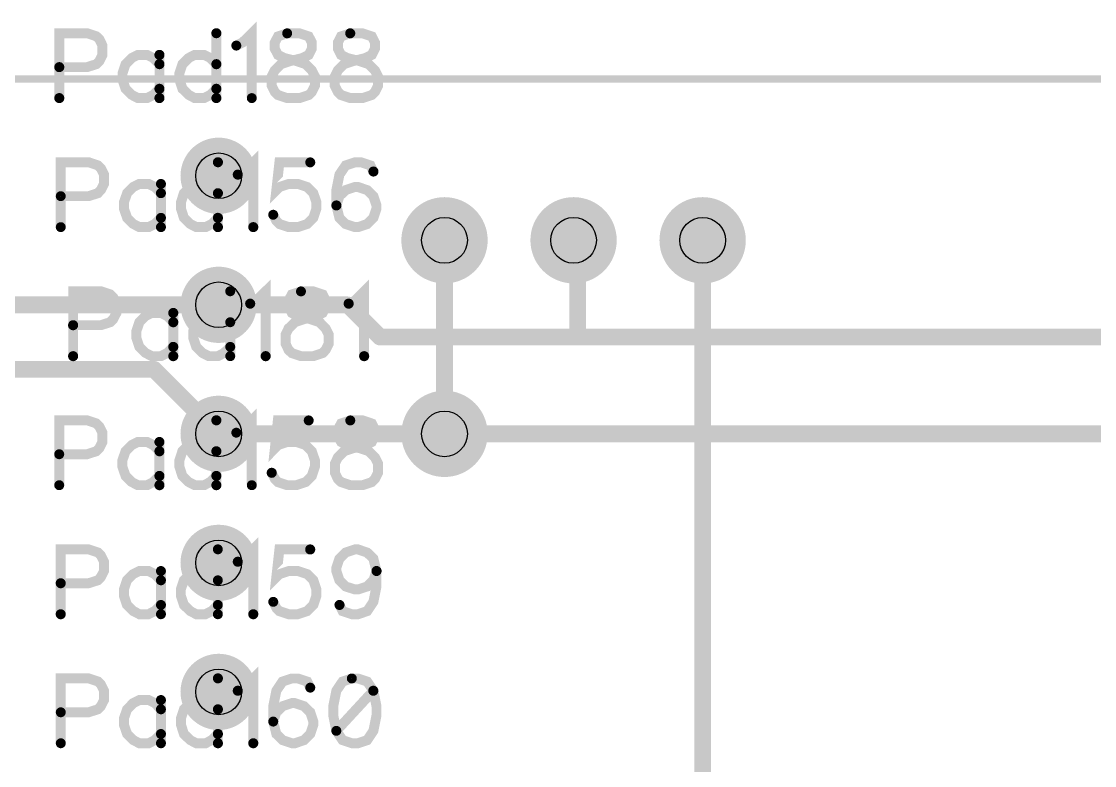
# Model space of a CAD drawing. Extents: x -0.03 to 2.52, y 0 to 2.59.
# Drawn here: x 0.847 to 1.679, y 2.018 to 2.595 of the extents above; entities that cross this region are included whole.
import ezdxf

# ---------------------------------------------------------------- set-up
doc = ezdxf.new("R2010")
doc.units = 0
for name, color, linetype in [('Board_Outline', 13, 'CONTINUOUS'), ('Bottom', 6, 'CONTINUOUS'), ('Bottom_Mask', 10, 'CONTINUOUS'), ('Drill_Bottom', 8, 'CONTINUOUS'), ('Drill_Top', 7, 'CONTINUOUS'), ('Top', 5, 'CONTINUOUS'), ('Top_Mask', 3, 'CONTINUOUS'), ('Top_Silk', 2, 'CONTINUOUS')]:
    doc.layers.add(name, color=color, linetype=linetype)

msp = doc.modelspace()

# ---------------------------------------------------------------- linework, layer by layer
at = {"layer": 'Board_Outline', "linetype": 'CONTINUOUS', "const_width": 0.0055}
msp.add_lwpolyline([(0, 2.55), (2.5, 2.55), (2.5, 0), (0, 0), (0, 2.55)], dxfattribs=at)
at = {"layer": 'Bottom', "linetype": 'CONTINUOUS'}
for points, const_width in [([(1.0148, 2.475, 1), (0.9852, 2.475, 1), (1.0148, 2.475, 1)], 0.0295), ([(1.1898, 2.425, 1), (1.1602, 2.425, 1), (1.1898, 2.425, 1)], 0.0295), ([(1.2898, 2.425, 1), (1.2602, 2.425, 1), (1.2898, 2.425, 1)], 0.0295), ([(1.3898, 2.425, 1), (1.3602, 2.425, 1), (1.3898, 2.425, 1)], 0.0295), ([(1.1718, 2.425, 1), (1.1782, 2.425, 1), (1.1718, 2.425, 1)], 0.0065), ([(1.3718, 2.425, 1), (1.3782, 2.425, 1), (1.3718, 2.425, 1)], 0.0065), ([(1.0148, 2.375, 1), (0.9852, 2.375, 1), (1.0148, 2.375, 1)], 0.0295), ([(1.0148, 2.275, 1), (0.9852, 2.275, 1), (1.0148, 2.275, 1)], 0.0295), ([(1.1898, 2.275, 1), (1.1602, 2.275, 1), (1.1898, 2.275, 1)], 0.0295), ([(1.1718, 2.275, 1), (1.1782, 2.275, 1), (1.1718, 2.275, 1)], 0.0065), ([(1.0148, 2.175, 1), (0.9852, 2.175, 1), (1.0148, 2.175, 1)], 0.0295), ([(1.0148, 2.075, 1), (0.9852, 2.075, 1), (1.0148, 2.075, 1)], 0.0295)]:
    msp.add_lwpolyline(points, format="xyb", dxfattribs=dict(at, const_width=const_width))
at = {"layer": 'Bottom', "linetype": 'CONTINUOUS', "const_width": 0.013}
for points in [[(1.175, 2.275), (1.175, 2.425)], [(1.375, 1.575), (1.375, 2.425)]]:
    msp.add_lwpolyline(points, dxfattribs=at)
at = {"layer": 'Bottom_Mask', "linetype": 'CONTINUOUS'}
for points, const_width in [([(1.0148, 2.475, 1), (0.9852, 2.475, 1), (1.0148, 2.475, 1)], 0.0295), ([(0.9852, 2.475, 1), (1.0148, 2.475, 1), (0.9852, 2.475, 1)], 0.0295), ([(1.1917, 2.425, 1), (1.1583, 2.425, 1), (1.1917, 2.425, 1)], 0.0335), ([(1.1583, 2.425, 1), (1.1917, 2.425, 1), (1.1583, 2.425, 1)], 0.0335), ([(1.2917, 2.425, 1), (1.2583, 2.425, 1), (1.2917, 2.425, 1)], 0.0335), ([(1.2583, 2.425, 1), (1.2917, 2.425, 1), (1.2583, 2.425, 1)], 0.0335), ([(1.3917, 2.425, 1), (1.3583, 2.425, 1), (1.3917, 2.425, 1)], 0.0335), ([(1.3583, 2.425, 1), (1.3917, 2.425, 1), (1.3583, 2.425, 1)], 0.0335), ([(1.0148, 2.375, 1), (0.9852, 2.375, 1), (1.0148, 2.375, 1)], 0.0295), ([(0.9852, 2.375, 1), (1.0148, 2.375, 1), (0.9852, 2.375, 1)], 0.0295), ([(1.0148, 2.275, 1), (0.9852, 2.275, 1), (1.0148, 2.275, 1)], 0.0295), ([(0.9852, 2.275, 1), (1.0148, 2.275, 1), (0.9852, 2.275, 1)], 0.0295), ([(1.1917, 2.275, 1), (1.1583, 2.275, 1), (1.1917, 2.275, 1)], 0.0335), ([(1.1583, 2.275, 1), (1.1917, 2.275, 1), (1.1583, 2.275, 1)], 0.0335), ([(1.0148, 2.175, 1), (0.9852, 2.175, 1), (1.0148, 2.175, 1)], 0.0295), ([(0.9852, 2.175, 1), (1.0148, 2.175, 1), (0.9852, 2.175, 1)], 0.0295), ([(1.0148, 2.075, 1), (0.9852, 2.075, 1), (1.0148, 2.075, 1)], 0.0295), ([(0.9852, 2.075, 1), (1.0148, 2.075, 1), (0.9852, 2.075, 1)], 0.0295)]:
    msp.add_lwpolyline(points, format="xyb", dxfattribs=dict(at, const_width=const_width))
at = {"layer": 'Drill_Bottom'}
for centre in [(1, 2.475), (1.175, 2.425), (1.275, 2.425), (1.375, 2.425), (1, 2.375), (1, 2.275), (1.175, 2.275), (1, 2.175), (1, 2.075)]:
    msp.add_circle(centre, 0.0177, dxfattribs=at)
at = {"layer": 'Drill_Top'}
for centre in [(1, 2.475), (1.175, 2.425), (1.275, 2.425), (1.375, 2.425), (1, 2.375), (1, 2.275), (1.175, 2.275), (1, 2.175), (1, 2.075)]:
    msp.add_circle(centre, 0.0177, dxfattribs=at)
at = {"layer": 'Top', "linetype": 'CONTINUOUS'}
for points, const_width in [([(1.0148, 2.475, 1), (0.9852, 2.475, 1), (1.0148, 2.475, 1)], 0.0295), ([(1.1898, 2.425, 1), (1.1602, 2.425, 1), (1.1898, 2.425, 1)], 0.0295), ([(1.2898, 2.425, 1), (1.2602, 2.425, 1), (1.2898, 2.425, 1)], 0.0295), ([(1.3898, 2.425, 1), (1.3602, 2.425, 1), (1.3898, 2.425, 1)], 0.0295), ([(1.2718, 2.425, 1), (1.2782, 2.425, 1), (1.2718, 2.425, 1)], 0.0065), ([(1.2749, 2.4219, 1), (1.2814, 2.4219, 1), (1.2749, 2.4219, 1)], 0.0065), ([(1.2749, 2.4219, 1), (1.2814, 2.4219, 1), (1.2749, 2.4219, 1)], 0.0065), ([(1.0148, 2.375, 1), (0.9852, 2.375, 1), (1.0148, 2.375, 1)], 0.0295), ([(0.9968, 2.375, 1), (1.0032, 2.375, 1), (0.9968, 2.375, 1)], 0.0065), ([(0.9968, 2.375, 1), (1.0032, 2.375, 1), (0.9968, 2.375, 1)], 0.0065), ([(1.0968, 2.375, 1), (1.1032, 2.375, 1), (1.0968, 2.375, 1)], 0.0065), ([(1.0968, 2.375, 1), (1.1032, 2.375, 1), (1.0968, 2.375, 1)], 0.0065), ([(1.1218, 2.35, 1), (1.1282, 2.35, 1), (1.1218, 2.35, 1)], 0.0065), ([(1.1218, 2.35, 1), (1.1282, 2.35, 1), (1.1218, 2.35, 1)], 0.0065), ([(1.2749, 2.35, 1), (1.2814, 2.35, 1), (1.2749, 2.35, 1)], 0.0065), ([(1.2749, 2.35, 1), (1.2814, 2.35, 1), (1.2749, 2.35, 1)], 0.0065), ([(1.2749, 2.35, 1), (1.2814, 2.35, 1), (1.2749, 2.35, 1)], 0.0065), ([(0.9468, 2.325, 1), (0.9532, 2.325, 1), (0.9468, 2.325, 1)], 0.0065), ([(0.9468, 2.325, 1), (0.9532, 2.325, 1), (0.9468, 2.325, 1)], 0.0065), ([(1.0148, 2.275, 1), (0.9852, 2.275, 1), (1.0148, 2.275, 1)], 0.0295), ([(1.1898, 2.275, 1), (1.1602, 2.275, 1), (1.1898, 2.275, 1)], 0.0295), ([(0.9968, 2.275, 1), (1.0032, 2.275, 1), (0.9968, 2.275, 1)], 0.0065), ([(0.9968, 2.275, 1), (1.0032, 2.275, 1), (0.9968, 2.275, 1)], 0.0065), ([(1.1718, 2.275, 1), (1.1782, 2.275, 1), (1.1718, 2.275, 1)], 0.0065), ([(1.1718, 2.275, 1), (1.1782, 2.275, 1), (1.1718, 2.275, 1)], 0.0065), ([(1.1718, 2.275, 1), (1.1782, 2.275, 1), (1.1718, 2.275, 1)], 0.0065), ([(1.0148, 2.175, 1), (0.9852, 2.175, 1), (1.0148, 2.175, 1)], 0.0295), ([(1.0148, 2.075, 1), (0.9852, 2.075, 1), (1.0148, 2.075, 1)], 0.0295)]:
    msp.add_lwpolyline(points, format="xyb", dxfattribs=dict(at, const_width=const_width))
at = {"layer": 'Top', "linetype": 'CONTINUOUS', "const_width": 0.013}
for points in [[(1.2781, 2.4219), (1.275, 2.425)], [(1.2781, 2.35), (1.2781, 2.4219)], [(1, 2.375), (0.5, 2.375)], [(1, 2.375), (1.1, 2.375)], [(1.1, 2.375), (1.125, 2.35)], [(1.125, 2.35), (1.2781, 2.35)], [(1.2781, 2.35), (2.2195, 2.35)], [(0.3, 2.325), (0.95, 2.325)], [(0.95, 2.325), (1, 2.275)], [(1, 2.275), (1.175, 2.275)], [(1.175, 2.275), (2.175, 2.275)], [(1.175, 2.275), (1.175, 2.275)]]:
    msp.add_lwpolyline(points, dxfattribs=at)
at = {"layer": 'Top_Mask', "linetype": 'CONTINUOUS'}
for points, const_width in [([(1.0148, 2.475, 1), (0.9852, 2.475, 1), (1.0148, 2.475, 1)], 0.0295), ([(0.9852, 2.475, 1), (1.0148, 2.475, 1), (0.9852, 2.475, 1)], 0.0295), ([(1.1917, 2.425, 1), (1.1583, 2.425, 1), (1.1917, 2.425, 1)], 0.0335), ([(1.1583, 2.425, 1), (1.1917, 2.425, 1), (1.1583, 2.425, 1)], 0.0335), ([(1.2917, 2.425, 1), (1.2583, 2.425, 1), (1.2917, 2.425, 1)], 0.0335), ([(1.2583, 2.425, 1), (1.2917, 2.425, 1), (1.2583, 2.425, 1)], 0.0335), ([(1.3917, 2.425, 1), (1.3583, 2.425, 1), (1.3917, 2.425, 1)], 0.0335), ([(1.3583, 2.425, 1), (1.3917, 2.425, 1), (1.3583, 2.425, 1)], 0.0335), ([(1.0148, 2.375, 1), (0.9852, 2.375, 1), (1.0148, 2.375, 1)], 0.0295), ([(0.9852, 2.375, 1), (1.0148, 2.375, 1), (0.9852, 2.375, 1)], 0.0295), ([(1.0148, 2.275, 1), (0.9852, 2.275, 1), (1.0148, 2.275, 1)], 0.0295), ([(0.9852, 2.275, 1), (1.0148, 2.275, 1), (0.9852, 2.275, 1)], 0.0295), ([(1.1917, 2.275, 1), (1.1583, 2.275, 1), (1.1917, 2.275, 1)], 0.0335), ([(1.1583, 2.275, 1), (1.1917, 2.275, 1), (1.1583, 2.275, 1)], 0.0335), ([(1.0148, 2.175, 1), (0.9852, 2.175, 1), (1.0148, 2.175, 1)], 0.0295), ([(0.9852, 2.175, 1), (1.0148, 2.175, 1), (0.9852, 2.175, 1)], 0.0295), ([(1.0148, 2.075, 1), (0.9852, 2.075, 1), (1.0148, 2.075, 1)], 0.0295), ([(0.9852, 2.075, 1), (1.0148, 2.075, 1), (0.9852, 2.075, 1)], 0.0295)]:
    msp.add_lwpolyline(points, format="xyb", dxfattribs=dict(at, const_width=const_width))
at = {"layer": 'Top_Silk', "linetype": 'CONTINUOUS', "const_width": 0.0077}
for points in [[(1.0137, 2.5759), (1.0185, 2.5783), (1.0257, 2.5854), (1.0257, 2.5352)], [(0.8765, 2.5592), (0.8981, 2.5592), (0.9052, 2.5615), (0.9077, 2.564), (0.91, 2.5687), (0.91, 2.5759), (0.9077, 2.5807), (0.9052, 2.5831), (0.8981, 2.5855), (0.8765, 2.5855), (0.8765, 2.5352)], [(0.9983, 2.5855), (0.9983, 2.5352)], [(1.0531, 2.5854), (1.046, 2.583), (1.0435, 2.5783), (1.0435, 2.5735), (1.046, 2.5687), (1.0507, 2.5663), (1.0603, 2.5639), (1.0675, 2.5615), (1.0722, 2.5567), (1.0746, 2.552), (1.0746, 2.5448), (1.0722, 2.54), (1.0698, 2.5376), (1.0626, 2.5352), (1.0531, 2.5352), (1.046, 2.5376), (1.0435, 2.54), (1.0411, 2.5448), (1.0411, 2.552), (1.0435, 2.5567), (1.0483, 2.5615), (1.0555, 2.5639), (1.065, 2.5663), (1.0698, 2.5687), (1.0722, 2.5735), (1.0722, 2.5783), (1.0698, 2.583), (1.0626, 2.5854), (1.0531, 2.5854)], [(1.102, 2.5854), (1.0948, 2.583), (1.0924, 2.5783), (1.0924, 2.5735), (1.0948, 2.5687), (1.0996, 2.5663), (1.1091, 2.5639), (1.1163, 2.5615), (1.1211, 2.5567), (1.1235, 2.552), (1.1235, 2.5448), (1.1211, 2.54), (1.1187, 2.5376), (1.1115, 2.5352), (1.102, 2.5352), (1.0948, 2.5376), (1.0924, 2.54), (1.09, 2.5448), (1.09, 2.552), (1.0924, 2.5567), (1.0972, 2.5615), (1.1043, 2.5639), (1.1139, 2.5663), (1.1187, 2.5687), (1.1211, 2.5735), (1.1211, 2.5783), (1.1187, 2.583), (1.1115, 2.5854), (1.102, 2.5854)], [(0.9542, 2.5615), (0.9494, 2.5663), (0.9446, 2.5687), (0.9375, 2.5687), (0.9327, 2.5663), (0.9279, 2.5615), (0.9255, 2.5544), (0.9255, 2.5496), (0.9279, 2.5424), (0.9327, 2.5377), (0.9375, 2.5352), (0.9446, 2.5352), (0.9494, 2.5377), (0.9542, 2.5424)], [(0.9542, 2.5687), (0.9542, 2.5352)], [(0.9983, 2.5615), (0.9935, 2.5663), (0.9887, 2.5687), (0.9815, 2.5687), (0.9768, 2.5663), (0.972, 2.5615), (0.9696, 2.5544), (0.9696, 2.5496), (0.972, 2.5424), (0.9768, 2.5377), (0.9815, 2.5352), (0.9887, 2.5352), (0.9935, 2.5377), (0.9983, 2.5424)], [(1.0149, 2.4759), (1.0197, 2.4783), (1.0269, 2.4854), (1.0269, 2.4352)], [(0.8777, 2.4592), (0.8993, 2.4592), (0.9064, 2.4615), (0.9088, 2.464), (0.9112, 2.4687), (0.9112, 2.4759), (0.9088, 2.4807), (0.9064, 2.4831), (0.8993, 2.4855), (0.8777, 2.4855), (0.8777, 2.4352)], [(0.9994, 2.4855), (0.9994, 2.4352)], [(1.071, 2.4854), (1.0471, 2.4854), (1.0447, 2.4639), (1.0471, 2.4663), (1.0543, 2.4687), (1.0614, 2.4687), (1.0686, 2.4663), (1.0734, 2.4615), (1.0758, 2.4544), (1.0758, 2.4496), (1.0734, 2.4424), (1.0686, 2.4376), (1.0614, 2.4352), (1.0543, 2.4352), (1.0471, 2.4376), (1.0447, 2.44), (1.0423, 2.4448)], [(1.1199, 2.4783), (1.1176, 2.483), (1.1104, 2.4854), (1.1056, 2.4854), (1.0984, 2.483), (1.0936, 2.4759), (1.0912, 2.4639), (1.0912, 2.452), (1.0936, 2.4424), (1.0984, 2.4376), (1.1056, 2.4352), (1.108, 2.4352), (1.1151, 2.4376), (1.1199, 2.4424), (1.1223, 2.4496), (1.1223, 2.452), (1.1199, 2.4592), (1.1151, 2.4639), (1.108, 2.4663), (1.1056, 2.4663), (1.0984, 2.4639), (1.0936, 2.4592), (1.0912, 2.452)], [(0.9553, 2.4615), (0.9506, 2.4663), (0.9458, 2.4687), (0.9386, 2.4687), (0.9338, 2.4663), (0.9291, 2.4615), (0.9266, 2.4544), (0.9266, 2.4496), (0.9291, 2.4424), (0.9338, 2.4377), (0.9386, 2.4352), (0.9458, 2.4352), (0.9506, 2.4377), (0.9553, 2.4424)], [(0.9553, 2.4687), (0.9553, 2.4352)], [(0.9994, 2.4615), (0.9947, 2.4663), (0.9899, 2.4687), (0.9827, 2.4687), (0.9779, 2.4663), (0.9731, 2.4615), (0.9708, 2.4544), (0.9708, 2.4496), (0.9731, 2.4424), (0.9779, 2.4377), (0.9827, 2.4352), (0.9899, 2.4352), (0.9947, 2.4377), (0.9994, 2.4424)], [(1.0244, 2.3759), (1.0292, 2.3783), (1.0364, 2.3854), (1.0364, 2.3352)], [(1.1007, 2.3759), (1.1056, 2.3783), (1.1127, 2.3854), (1.1127, 2.3352)], [(0.8873, 2.3592), (0.9088, 2.3592), (0.9159, 2.3615), (0.9184, 2.364), (0.9208, 2.3687), (0.9208, 2.3759), (0.9184, 2.3807), (0.9159, 2.3831), (0.9088, 2.3855), (0.8873, 2.3855), (0.8873, 2.3352)], [(1.009, 2.3855), (1.009, 2.3352)], [(1.0638, 2.3854), (1.0567, 2.383), (1.0542, 2.3783), (1.0542, 2.3735), (1.0567, 2.3687), (1.0614, 2.3663), (1.071, 2.3639), (1.0782, 2.3615), (1.0829, 2.3567), (1.0853, 2.352), (1.0853, 2.3448), (1.0829, 2.34), (1.0806, 2.3376), (1.0734, 2.3352), (1.0638, 2.3352), (1.0567, 2.3376), (1.0542, 2.34), (1.0519, 2.3448), (1.0519, 2.352), (1.0542, 2.3567), (1.0591, 2.3615), (1.0662, 2.3639), (1.0757, 2.3663), (1.0806, 2.3687), (1.0829, 2.3735), (1.0829, 2.3783), (1.0806, 2.383), (1.0734, 2.3854), (1.0638, 2.3854)], [(0.9649, 2.3615), (0.9601, 2.3663), (0.9553, 2.3687), (0.9482, 2.3687), (0.9434, 2.3663), (0.9386, 2.3615), (0.9362, 2.3544), (0.9362, 2.3496), (0.9386, 2.3424), (0.9434, 2.3377), (0.9482, 2.3352), (0.9553, 2.3352), (0.9601, 2.3377), (0.9649, 2.3424)], [(0.9649, 2.3687), (0.9649, 2.3352)], [(1.009, 2.3615), (1.0042, 2.3663), (0.9994, 2.3687), (0.9923, 2.3687), (0.9875, 2.3663), (0.9827, 2.3615), (0.9803, 2.3544), (0.9803, 2.3496), (0.9827, 2.3424), (0.9875, 2.3377), (0.9923, 2.3352), (0.9994, 2.3352), (1.0042, 2.3377), (1.009, 2.3424)], [(0.8765, 2.2592), (0.8981, 2.2592), (0.9052, 2.2615), (0.9076, 2.264), (0.91, 2.2687), (0.91, 2.2759), (0.9076, 2.2807), (0.9052, 2.2831), (0.8981, 2.2855), (0.8765, 2.2855), (0.8765, 2.2352)], [(0.9982, 2.2855), (0.9982, 2.2352)], [(1.0137, 2.2759), (1.0185, 2.2783), (1.0257, 2.2854), (1.0257, 2.2352)], [(1.0698, 2.2854), (1.0459, 2.2854), (1.0436, 2.2639), (1.0459, 2.2663), (1.0531, 2.2687), (1.0602, 2.2687), (1.0674, 2.2663), (1.0722, 2.2615), (1.0746, 2.2544), (1.0746, 2.2496), (1.0722, 2.2424), (1.0674, 2.2376), (1.0602, 2.2352), (1.0531, 2.2352), (1.0459, 2.2376), (1.0436, 2.24), (1.0411, 2.2448)], [(1.102, 2.2854), (1.0949, 2.283), (1.0924, 2.2783), (1.0924, 2.2735), (1.0949, 2.2687), (1.0996, 2.2663), (1.1092, 2.2639), (1.1164, 2.2615), (1.1211, 2.2567), (1.1235, 2.252), (1.1235, 2.2448), (1.1211, 2.24), (1.1187, 2.2376), (1.1116, 2.2352), (1.102, 2.2352), (1.0949, 2.2376), (1.0924, 2.24), (1.0901, 2.2448), (1.0901, 2.252), (1.0924, 2.2567), (1.0972, 2.2615), (1.1044, 2.2639), (1.1139, 2.2663), (1.1187, 2.2687), (1.1211, 2.2735), (1.1211, 2.2783), (1.1187, 2.283), (1.1116, 2.2854), (1.102, 2.2854)], [(0.9541, 2.2615), (0.9494, 2.2663), (0.9446, 2.2687), (0.9374, 2.2687), (0.9326, 2.2663), (0.9279, 2.2615), (0.9254, 2.2544), (0.9254, 2.2496), (0.9279, 2.2424), (0.9326, 2.2377), (0.9374, 2.2352), (0.9446, 2.2352), (0.9494, 2.2377), (0.9541, 2.2424)], [(0.9541, 2.2687), (0.9541, 2.2352)], [(0.9982, 2.2615), (0.9935, 2.2663), (0.9887, 2.2687), (0.9815, 2.2687), (0.9767, 2.2663), (0.9719, 2.2615), (0.9696, 2.2544), (0.9696, 2.2496), (0.9719, 2.2424), (0.9767, 2.2377), (0.9815, 2.2352), (0.9887, 2.2352), (0.9935, 2.2377), (0.9982, 2.2424)], [(0.8777, 2.1592), (0.8992, 2.1592), (0.9064, 2.1615), (0.9088, 2.164), (0.9112, 2.1687), (0.9112, 2.1759), (0.9088, 2.1807), (0.9064, 2.1831), (0.8992, 2.1855), (0.8777, 2.1855), (0.8777, 2.1352)], [(0.9994, 2.1855), (0.9994, 2.1352)], [(1.0148, 2.1759), (1.0197, 2.1783), (1.0268, 2.1854), (1.0268, 2.1352)], [(1.071, 2.1854), (1.0471, 2.1854), (1.0447, 2.1639), (1.0471, 2.1663), (1.0543, 2.1687), (1.0614, 2.1687), (1.0686, 2.1663), (1.0734, 2.1615), (1.0758, 2.1544), (1.0758, 2.1496), (1.0734, 2.1424), (1.0686, 2.1376), (1.0614, 2.1352), (1.0543, 2.1352), (1.0471, 2.1376), (1.0447, 2.14), (1.0423, 2.1448)], [(1.1223, 2.1687), (1.1199, 2.1615), (1.1151, 2.1567), (1.108, 2.1544), (1.1056, 2.1544), (1.0984, 2.1567), (1.0936, 2.1615), (1.0912, 2.1687), (1.0912, 2.1711), (1.0936, 2.1783), (1.0984, 2.183), (1.1056, 2.1854), (1.108, 2.1854), (1.1151, 2.183), (1.1199, 2.1783), (1.1223, 2.1687), (1.1223, 2.1567), (1.1199, 2.1448), (1.1151, 2.1376), (1.108, 2.1352), (1.1032, 2.1352), (1.096, 2.1376), (1.0936, 2.1424)], [(0.9553, 2.1615), (0.9505, 2.1663), (0.9457, 2.1687), (0.9386, 2.1687), (0.9338, 2.1663), (0.929, 2.1615), (0.9266, 2.1544), (0.9266, 2.1496), (0.929, 2.1424), (0.9338, 2.1377), (0.9386, 2.1352), (0.9457, 2.1352), (0.9505, 2.1377), (0.9553, 2.1424)], [(0.9553, 2.1687), (0.9553, 2.1352)], [(0.9994, 2.1615), (0.9947, 2.1663), (0.9898, 2.1687), (0.9827, 2.1687), (0.9779, 2.1663), (0.9731, 2.1615), (0.9707, 2.1544), (0.9707, 2.1496), (0.9731, 2.1424), (0.9779, 2.1377), (0.9827, 2.1352), (0.9898, 2.1352), (0.9947, 2.1377), (0.9994, 2.1424)], [(0.8777, 2.0592), (0.8993, 2.0592), (0.9064, 2.0615), (0.9088, 2.064), (0.9112, 2.0687), (0.9112, 2.0759), (0.9088, 2.0807), (0.9064, 2.0831), (0.8993, 2.0855), (0.8777, 2.0855), (0.8777, 2.0352)], [(0.9994, 2.0855), (0.9994, 2.0352)], [(1.0149, 2.0759), (1.0197, 2.0783), (1.0269, 2.0854), (1.0269, 2.0352)], [(1.071, 2.0783), (1.0686, 2.083), (1.0614, 2.0854), (1.0567, 2.0854), (1.0495, 2.083), (1.0447, 2.0759), (1.0423, 2.0639), (1.0423, 2.052), (1.0447, 2.0424), (1.0495, 2.0376), (1.0567, 2.0352), (1.0591, 2.0352), (1.0662, 2.0376), (1.071, 2.0424), (1.0734, 2.0496), (1.0734, 2.052), (1.071, 2.0592), (1.0662, 2.0639), (1.0591, 2.0663), (1.0567, 2.0663), (1.0495, 2.0639), (1.0447, 2.0592), (1.0423, 2.052)], [(1.1032, 2.0854), (1.096, 2.083), (1.0912, 2.0759), (1.0888, 2.0639), (1.0888, 2.0567), (1.0912, 2.0448), (1.096, 2.0376), (1.1032, 2.0352), (1.1079, 2.0352), (1.1151, 2.0376), (1.1199, 2.0448), (1.1223, 2.0567), (1.1223, 2.0639), (1.1199, 2.0759), (1.1151, 2.083), (1.1079, 2.0854), (1.1032, 2.0854)], [(1.1199, 2.0759), (1.0912, 2.0448)], [(0.9553, 2.0615), (0.9506, 2.0663), (0.9458, 2.0687), (0.9386, 2.0687), (0.9338, 2.0663), (0.9291, 2.0615), (0.9266, 2.0544), (0.9266, 2.0496), (0.9291, 2.0424), (0.9338, 2.0377), (0.9386, 2.0352), (0.9458, 2.0352), (0.9506, 2.0377), (0.9553, 2.0424)], [(0.9553, 2.0687), (0.9553, 2.0352)], [(0.9994, 2.0615), (0.9947, 2.0663), (0.9899, 2.0687), (0.9827, 2.0687), (0.9779, 2.0663), (0.9731, 2.0615), (0.9708, 2.0544), (0.9708, 2.0496), (0.9731, 2.0424), (0.9779, 2.0377), (0.9827, 2.0352), (0.9899, 2.0352), (0.9947, 2.0377), (0.9994, 2.0424)]]:
    msp.add_lwpolyline(points, dxfattribs=at)
at = {"layer": 'Top_Silk', "linetype": 'CONTINUOUS', "const_width": 0.0039}
for points in [[(0.9963, 2.5855, 1), (1.0002, 2.5855, 1), (0.9963, 2.5855, 1)], [(1.0512, 2.5854, 1), (1.055, 2.5854, 1), (1.0512, 2.5854, 1)], [(1.1, 2.5854, 1), (1.1039, 2.5854, 1), (1.1, 2.5854, 1)], [(1.0118, 2.5759, 1), (1.0156, 2.5759, 1), (1.0118, 2.5759, 1)], [(0.9522, 2.5687, 1), (0.9561, 2.5687, 1), (0.9522, 2.5687, 1)], [(0.8746, 2.5592, 1), (0.8785, 2.5592, 1), (0.8746, 2.5592, 1)], [(0.9522, 2.5615, 1), (0.9561, 2.5615, 1), (0.9522, 2.5615, 1)], [(0.9963, 2.5615, 1), (1.0002, 2.5615, 1), (0.9963, 2.5615, 1)], [(0.9522, 2.5424, 1), (0.9561, 2.5424, 1), (0.9522, 2.5424, 1)], [(0.9963, 2.5424, 1), (1.0002, 2.5424, 1), (0.9963, 2.5424, 1)], [(0.8746, 2.5352, 1), (0.8785, 2.5352, 1), (0.8746, 2.5352, 1)], [(0.9522, 2.5352, 1), (0.9561, 2.5352, 1), (0.9522, 2.5352, 1)], [(0.9963, 2.5352, 1), (1.0002, 2.5352, 1), (0.9963, 2.5352, 1)], [(1.0238, 2.5352, 1), (1.0276, 2.5352, 1), (1.0238, 2.5352, 1)], [(0.9975, 2.4855, 1), (1.0014, 2.4855, 1), (0.9975, 2.4855, 1)], [(1.0691, 2.4854, 1), (1.0729, 2.4854, 1), (1.0691, 2.4854, 1)], [(1.0129, 2.4759, 1), (1.0168, 2.4759, 1), (1.0129, 2.4759, 1)], [(1.118, 2.4783, 1), (1.1219, 2.4783, 1), (1.118, 2.4783, 1)], [(0.9534, 2.4687, 1), (0.9572, 2.4687, 1), (0.9534, 2.4687, 1)], [(0.8758, 2.4592, 1), (0.8796, 2.4592, 1), (0.8758, 2.4592, 1)], [(0.9534, 2.4615, 1), (0.9572, 2.4615, 1), (0.9534, 2.4615, 1)], [(0.9975, 2.4615, 1), (1.0014, 2.4615, 1), (0.9975, 2.4615, 1)], [(1.0893, 2.452, 1), (1.0932, 2.452, 1), (1.0893, 2.452, 1)], [(0.9534, 2.4424, 1), (0.9572, 2.4424, 1), (0.9534, 2.4424, 1)], [(0.9975, 2.4424, 1), (1.0014, 2.4424, 1), (0.9975, 2.4424, 1)], [(1.0404, 2.4448, 1), (1.0442, 2.4448, 1), (1.0404, 2.4448, 1)], [(0.8758, 2.4352, 1), (0.8796, 2.4352, 1), (0.8758, 2.4352, 1)], [(0.9534, 2.4352, 1), (0.9572, 2.4352, 1), (0.9534, 2.4352, 1)], [(0.9975, 2.4352, 1), (1.0014, 2.4352, 1), (0.9975, 2.4352, 1)], [(1.0249, 2.4352, 1), (1.0288, 2.4352, 1), (1.0249, 2.4352, 1)], [(1.0071, 2.3855, 1), (1.0109, 2.3855, 1), (1.0071, 2.3855, 1)], [(1.0619, 2.3854, 1), (1.0657, 2.3854, 1), (1.0619, 2.3854, 1)], [(1.0225, 2.3759, 1), (1.0264, 2.3759, 1), (1.0225, 2.3759, 1)], [(1.0988, 2.3759, 1), (1.1027, 2.3759, 1), (1.0988, 2.3759, 1)], [(0.9629, 2.3687, 1), (0.9668, 2.3687, 1), (0.9629, 2.3687, 1)], [(0.8853, 2.3592, 1), (0.8892, 2.3592, 1), (0.8853, 2.3592, 1)], [(0.9629, 2.3615, 1), (0.9668, 2.3615, 1), (0.9629, 2.3615, 1)], [(1.0071, 2.3615, 1), (1.0109, 2.3615, 1), (1.0071, 2.3615, 1)], [(0.9629, 2.3424, 1), (0.9668, 2.3424, 1), (0.9629, 2.3424, 1)], [(1.0071, 2.3424, 1), (1.0109, 2.3424, 1), (1.0071, 2.3424, 1)], [(0.8853, 2.3352, 1), (0.8892, 2.3352, 1), (0.8853, 2.3352, 1)], [(0.9629, 2.3352, 1), (0.9668, 2.3352, 1), (0.9629, 2.3352, 1)], [(1.0071, 2.3352, 1), (1.0109, 2.3352, 1), (1.0071, 2.3352, 1)], [(1.0345, 2.3352, 1), (1.0384, 2.3352, 1), (1.0345, 2.3352, 1)], [(1.1108, 2.3352, 1), (1.1147, 2.3352, 1), (1.1108, 2.3352, 1)], [(0.9963, 2.2855, 1), (1.0002, 2.2855, 1), (0.9963, 2.2855, 1)], [(1.0679, 2.2854, 1), (1.0717, 2.2854, 1), (1.0679, 2.2854, 1)], [(1.1001, 2.2854, 1), (1.1039, 2.2854, 1), (1.1001, 2.2854, 1)], [(1.0118, 2.2759, 1), (1.0156, 2.2759, 1), (1.0118, 2.2759, 1)], [(0.9522, 2.2687, 1), (0.9561, 2.2687, 1), (0.9522, 2.2687, 1)], [(0.8746, 2.2592, 1), (0.8784, 2.2592, 1), (0.8746, 2.2592, 1)], [(0.9522, 2.2615, 1), (0.9561, 2.2615, 1), (0.9522, 2.2615, 1)], [(0.9963, 2.2615, 1), (1.0002, 2.2615, 1), (0.9963, 2.2615, 1)], [(0.9522, 2.2424, 1), (0.9561, 2.2424, 1), (0.9522, 2.2424, 1)], [(0.9963, 2.2424, 1), (1.0002, 2.2424, 1), (0.9963, 2.2424, 1)], [(1.0392, 2.2448, 1), (1.0431, 2.2448, 1), (1.0392, 2.2448, 1)], [(0.8746, 2.2352, 1), (0.8784, 2.2352, 1), (0.8746, 2.2352, 1)], [(0.9522, 2.2352, 1), (0.9561, 2.2352, 1), (0.9522, 2.2352, 1)], [(0.9963, 2.2352, 1), (1.0002, 2.2352, 1), (0.9963, 2.2352, 1)], [(1.0238, 2.2352, 1), (1.0276, 2.2352, 1), (1.0238, 2.2352, 1)], [(0.9975, 2.1855, 1), (1.0013, 2.1855, 1), (0.9975, 2.1855, 1)], [(1.069, 2.1854, 1), (1.0729, 2.1854, 1), (1.069, 2.1854, 1)], [(1.0129, 2.1759, 1), (1.0168, 2.1759, 1), (1.0129, 2.1759, 1)], [(0.9534, 2.1687, 1), (0.9572, 2.1687, 1), (0.9534, 2.1687, 1)], [(1.1204, 2.1687, 1), (1.1243, 2.1687, 1), (1.1204, 2.1687, 1)], [(0.8757, 2.1592, 1), (0.8796, 2.1592, 1), (0.8757, 2.1592, 1)], [(0.9534, 2.1615, 1), (0.9572, 2.1615, 1), (0.9534, 2.1615, 1)], [(0.9975, 2.1615, 1), (1.0013, 2.1615, 1), (0.9975, 2.1615, 1)], [(0.9534, 2.1424, 1), (0.9572, 2.1424, 1), (0.9534, 2.1424, 1)], [(0.9975, 2.1424, 1), (1.0013, 2.1424, 1), (0.9975, 2.1424, 1)], [(1.0404, 2.1448, 1), (1.0442, 2.1448, 1), (1.0404, 2.1448, 1)], [(1.0917, 2.1424, 1), (1.0956, 2.1424, 1), (1.0917, 2.1424, 1)], [(0.8757, 2.1352, 1), (0.8796, 2.1352, 1), (0.8757, 2.1352, 1)], [(0.9534, 2.1352, 1), (0.9572, 2.1352, 1), (0.9534, 2.1352, 1)], [(0.9975, 2.1352, 1), (1.0013, 2.1352, 1), (0.9975, 2.1352, 1)], [(1.0249, 2.1352, 1), (1.0288, 2.1352, 1), (1.0249, 2.1352, 1)], [(0.9975, 2.0855, 1), (1.0014, 2.0855, 1), (0.9975, 2.0855, 1)], [(1.1013, 2.0854, 1), (1.1051, 2.0854, 1), (1.1013, 2.0854, 1)], [(1.0129, 2.0759, 1), (1.0168, 2.0759, 1), (1.0129, 2.0759, 1)], [(1.0691, 2.0783, 1), (1.0729, 2.0783, 1), (1.0691, 2.0783, 1)], [(1.1179, 2.0759, 1), (1.1218, 2.0759, 1), (1.1179, 2.0759, 1)], [(0.9534, 2.0687, 1), (0.9572, 2.0687, 1), (0.9534, 2.0687, 1)], [(0.8758, 2.0592, 1), (0.8796, 2.0592, 1), (0.8758, 2.0592, 1)], [(0.9534, 2.0615, 1), (0.9572, 2.0615, 1), (0.9534, 2.0615, 1)], [(0.9975, 2.0615, 1), (1.0014, 2.0615, 1), (0.9975, 2.0615, 1)], [(1.0404, 2.052, 1), (1.0442, 2.052, 1), (1.0404, 2.052, 1)], [(0.9534, 2.0424, 1), (0.9572, 2.0424, 1), (0.9534, 2.0424, 1)], [(0.9975, 2.0424, 1), (1.0014, 2.0424, 1), (0.9975, 2.0424, 1)], [(1.0893, 2.0448, 1), (1.0931, 2.0448, 1), (1.0893, 2.0448, 1)], [(0.8758, 2.0352, 1), (0.8796, 2.0352, 1), (0.8758, 2.0352, 1)], [(0.9534, 2.0352, 1), (0.9572, 2.0352, 1), (0.9534, 2.0352, 1)], [(0.9975, 2.0352, 1), (1.0014, 2.0352, 1), (0.9975, 2.0352, 1)], [(1.0249, 2.0352, 1), (1.0288, 2.0352, 1), (1.0249, 2.0352, 1)]]:
    msp.add_lwpolyline(points, format="xyb", dxfattribs=at)

doc.saveas('drawing.dxf')
